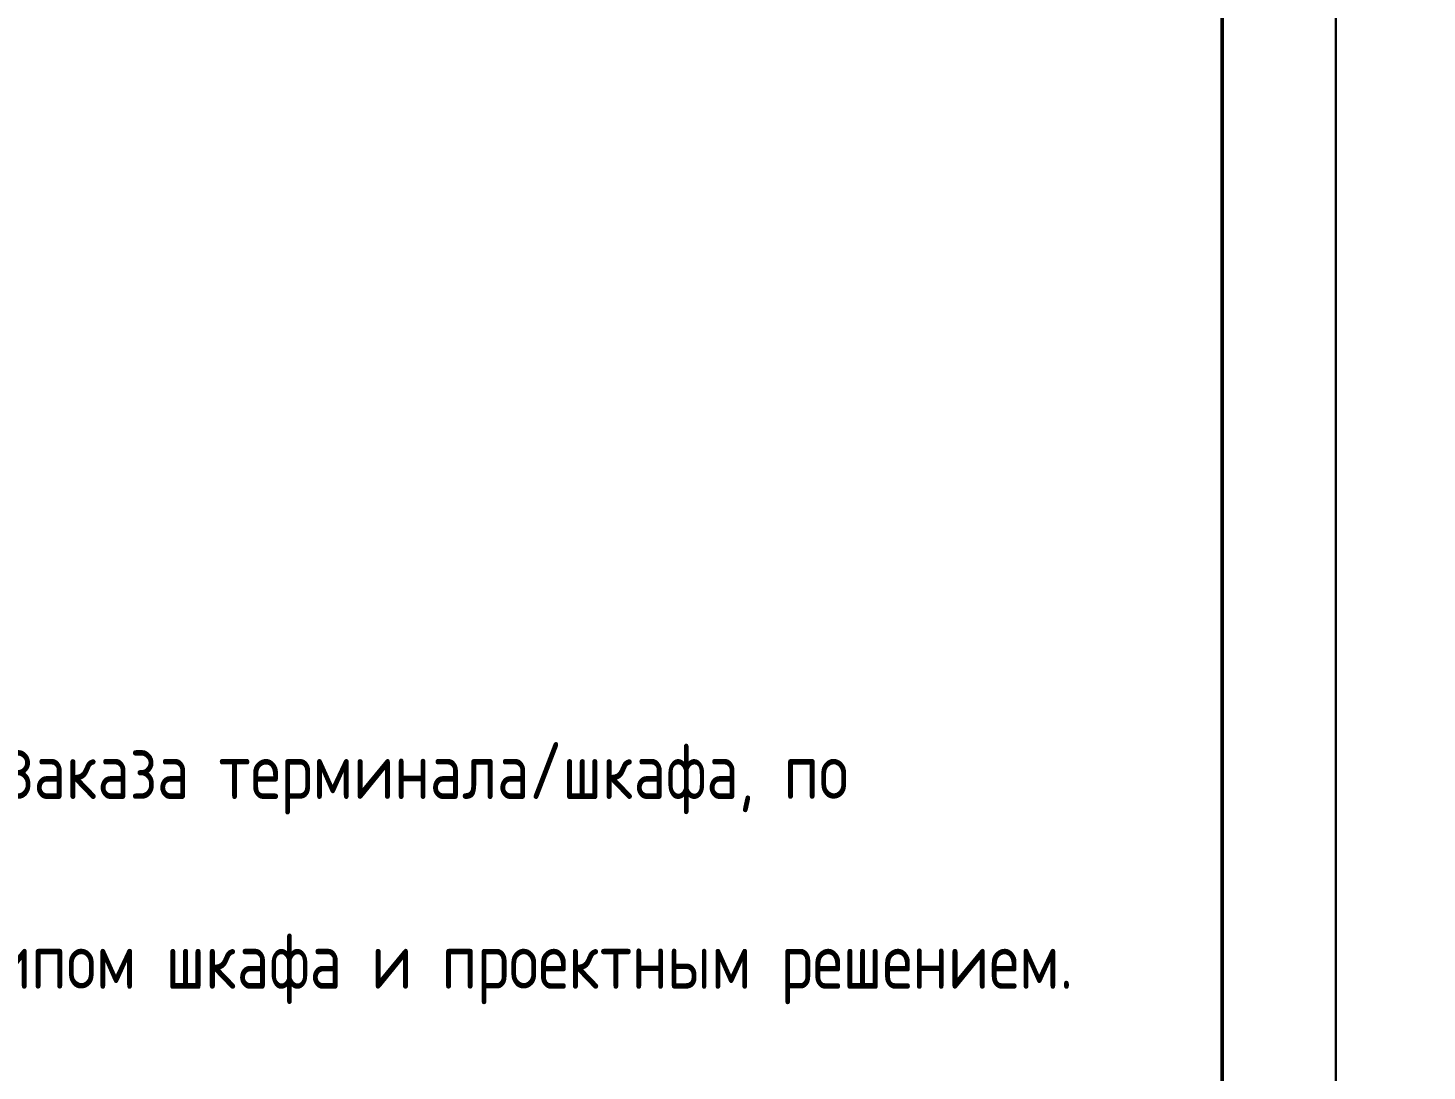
# Model space of a CAD drawing. Header units: millimetres. Extents: x -1117 to 4405, y -90 to 586.
# Drawn here: x 362.6 to 424, y 61.1 to 106.9 of the extents above; entities that cross this region are included whole.
import ezdxf

# ---------------------------------------------------------------- set-up
doc = ezdxf.new("R2010")
doc.units = ezdxf.units.MM
doc.styles.add('Gost_type_A', font='GOST_A.TTF')

# ---------------------------------------------------------------- blocks, each defined once
blk = doc.blocks.new('Формат_А3')
blk.add_lwpolyline([(-420, 297), (0, 297), (0, 0), (-420, 0)], close=True)
at = {"lineweight": 50}
blk.add_lwpolyline([(-400, 292), (-5, 292), (-5, 5), (-400, 5)], close=True, dxfattribs=at)

msp = doc.modelspace()

# ---------------------------------------------------------------- block references
at = {"color": 1}
for p in [(420, 0), (840, 0)]:
    msp.add_blockref('Формат_А3', p, dxfattribs=at)

# ---------------------------------------------------------------- texts
at = {"insert": (230, 64), "char_height": 2.5, "width": 183, "attachment_point": 7, "style": 'Gost_type_A'}
msp.add_mtext('\\A1;\\P\\P\\pxi2,t4;1.^IКонечное количество портов и тип интерфейсов определяется проектным решением и кодом заказа терминала/шкафа, по согласованию с производителем терминала/шкафа.\\P2.^IКонечное количество и функциональное назначение электронных клавиш ИЭУ определяется типом шкафа и проектным решением.', dxfattribs=at)

doc.saveas('drawing.dxf')
